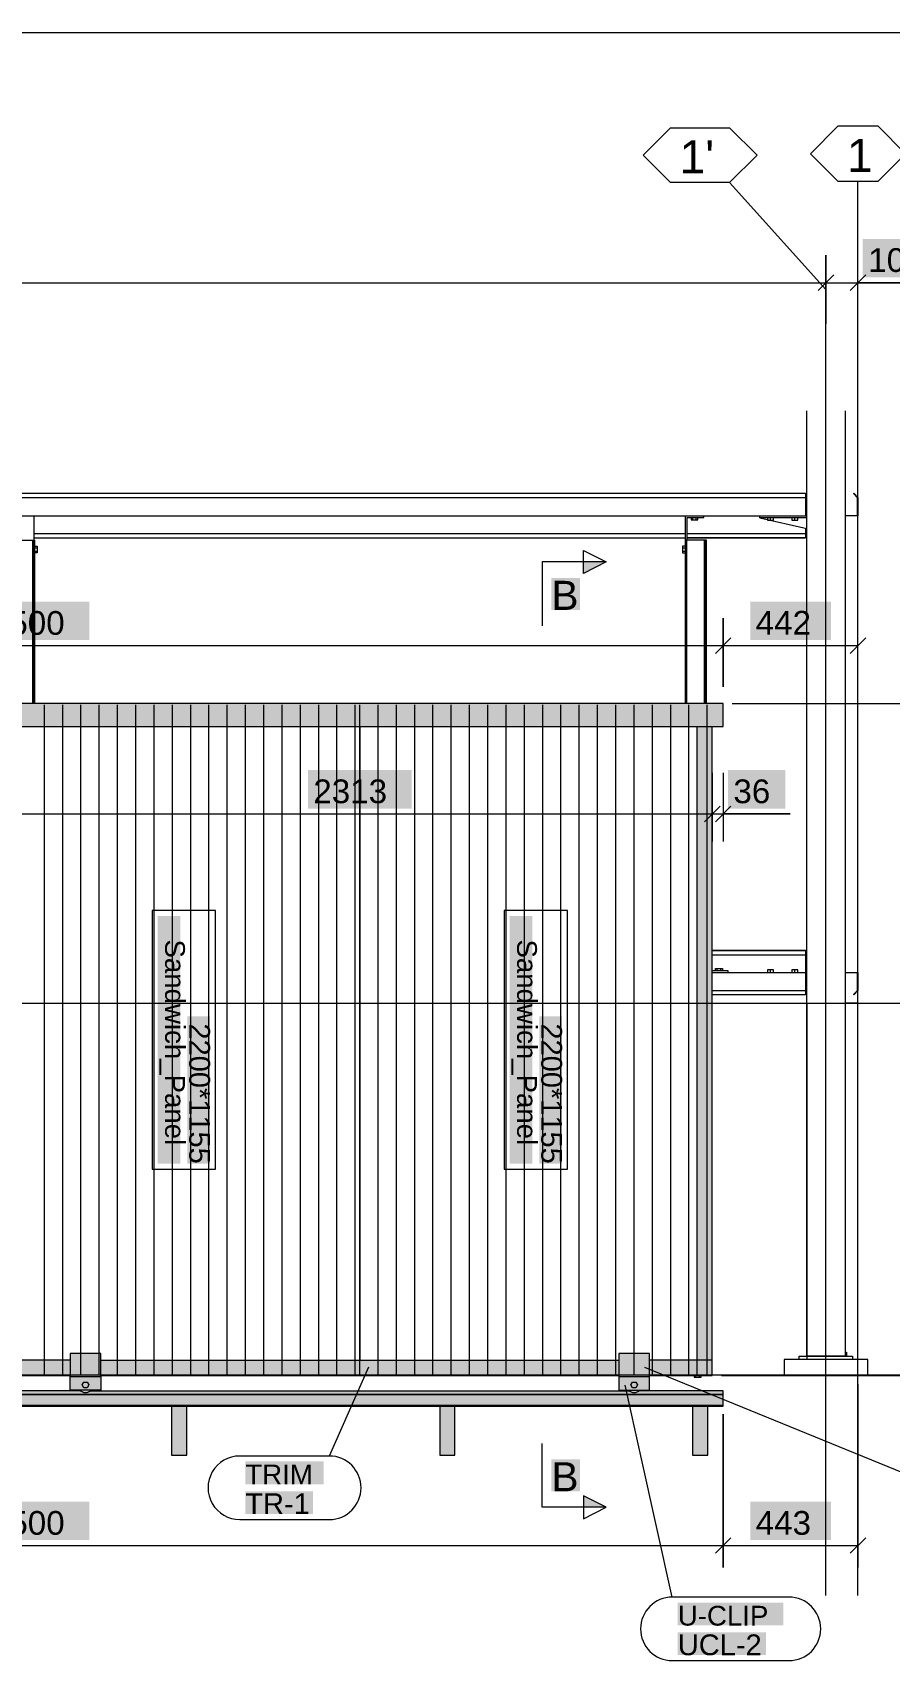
# Model space of a CAD drawing. Header units: inches. Extents: x 0.2 to 15.9, y 0.4 to 11.3.
# Drawn here: x 6.99 to 10.43, y 4.72 to 11.3 of the extents above; entities that cross this region are included whole.
import ezdxf

# ---------------------------------------------------------------- set-up
doc = ezdxf.new("R2010")
doc.units = ezdxf.units.IN
doc.header["$MEASUREMENT"] = 0
doc.layers.add('PDF_Geometry', color=7, linetype='Continuous')
doc.layers.add('PDF_Text', color=7, linetype='Continuous')
doc.layers.add('PDF_Solid Fills', color=7, linetype='Continuous', true_color=0xffffff)
doc.styles.add('PDF Arial', font='arial.ttf')

msp = doc.modelspace()

# ---------------------------------------------------------------- hatches: boundary and pattern name
at = {"layer": 'PDF_Solid Fills', "transparency": 33554559}
for color, points in [(256, [(10.65250526256833, 10.316674009785), (10.65250526256833, 10.47089452222945), (10.65250526256833, 10.47089452222945), (10.32831782801277, 10.47089452222945), (10.32831782801277, 10.47089452222945), (10.32831782801277, 10.316674009785), (10.32831782801277, 10.316674009785)]), (7, [(9.206334324818332, 9.126975504507223), (9.206334324818332, 9.172875330118332), (9.206334324818332, 9.172875330118332), (9.298131385318333, 9.172875330118332), (9.298131385318333, 9.172875330118332)]), (256, [(9.192152711373886, 8.98010098492389), (9.192152711373886, 9.108616351479446), (9.192152711373886, 9.108616351479446), (9.077818958262778, 9.108616351479446), (9.077818958262778, 9.108616351479446), (9.077818958262778, 8.98010098492389), (9.077818958262778, 8.98010098492389)]), (256, [(7.222300955790554, 8.858672539007223), (7.222300955790554, 9.012891756090557), (7.222300955790554, 9.012891756090557), (6.804737415540556, 9.012891756090557), (6.804737415540556, 9.012891756090557), (6.804737415540556, 8.858672539007223), (6.804737415540556, 8.858672539007223)]), (256, [(10.20033226415166, 8.858672539007223), (10.20033226415166, 9.012891756090557), (10.20033226415166, 9.012891756090557), (9.87614482959611, 9.012891756090557), (9.87614482959611, 9.012891756090557), (9.87614482959611, 8.858672539007223), (9.87614482959611, 8.858672539007223)]), (256, [(8.517256618873889, 8.182089886340558), (8.517256618873889, 8.33630910342389), (8.517256618873889, 8.33630910342389), (8.099694373984997, 8.33630910342389), (8.099694373984997, 8.33630910342389), (8.099694373984997, 8.182089886340558), (8.099694373984997, 8.182089886340558)]), (256, [(10.01752701806833, 8.182089886340558), (10.01752701806833, 8.33630910342389), (10.01752701806833, 8.33630910342389), (9.786714393846111, 8.33630910342389), (9.786714393846111, 8.33630910342389), (9.786714393846111, 8.182089886340558), (9.786714393846111, 8.182089886340558)]), (256, [(7.587859633512778, 7.749647828368335), (7.496062573012777, 7.749647828368335), (7.496062573012777, 7.749647828368335), (7.496066459096111, 6.754625258396112), (7.496066459096111, 6.754625258396112), (7.58786351959611, 6.754625258396112), (7.58786351959611, 6.754625258396112)]), (256, [(7.587859633512778, 7.749647828368335), (7.496062573012777, 7.749647828368335), (7.496062573012777, 7.749647828368335), (7.496066459096111, 6.754625258396112), (7.496066459096111, 6.754625258396112), (7.58786351959611, 6.754625258396112), (7.58786351959611, 6.754625258396112)]), (256, [(9.001537733151666, 7.749647828368335), (8.909740672651667, 7.749647828368335), (8.909740672651667, 7.749647828368335), (8.909744558735, 6.754625258396112), (8.909744558735, 6.754625258396112), (9.001541619234999, 6.754625258396112), (9.001541619234999, 6.754625258396112)]), (256, [(9.001537733151666, 7.749647828368335), (8.909740672651667, 7.749647828368335), (8.909740672651667, 7.749647828368335), (8.909744558735, 6.754625258396112), (8.909744558735, 6.754625258396112), (9.001541619234999, 6.754625258396112), (9.001541619234999, 6.754625258396112)]), (256, [(7.707198661957221, 7.346958919757224), (7.615401601457222, 7.346958919757224), (7.615401601457222, 7.346958919757224), (7.615402896818332, 6.754625258396112), (7.615402896818332, 6.754625258396112), (7.707199957318332, 6.754625258396112), (7.707199957318332, 6.754625258396112)]), (256, [(7.707198661957221, 7.346958919757224), (7.615401601457222, 7.346958919757224), (7.615401601457222, 7.346958919757224), (7.615402896818332, 6.754625258396112), (7.615402896818332, 6.754625258396112), (7.707199957318332, 6.754625258396112), (7.707199957318332, 6.754625258396112)]), (256, [(9.120875466234997, 7.346958919757224), (9.029078405735, 7.346958919757224), (9.029078405735, 7.346958919757224), (9.029080996457221, 6.754625258396112), (9.029080996457221, 6.754625258396112), (9.120878056957222, 6.754625258396112), (9.120878056957222, 6.754625258396112)]), (256, [(9.120875466234997, 7.346958919757224), (9.029078405735, 7.346958919757224), (9.029078405735, 7.346958919757224), (9.029080996457221, 6.754625258396112), (9.029080996457221, 6.754625258396112), (9.120878056957222, 6.754625258396112), (9.120878056957222, 6.754625258396112)]), (256, [(8.163832884040556, 5.466589414368335), (8.163832884040556, 5.558386474868335), (8.163832884040556, 5.558386474868335), (7.848549761762777, 5.558386474868335), (7.848549761762777, 5.558386474868335), (7.848549761762777, 5.466589414368335), (7.848549761762777, 5.466589414368335)]), (256, [(8.163832884040556, 5.466589414368335), (8.163832884040556, 5.558386474868335), (8.163832884040556, 5.558386474868335), (7.848549761762777, 5.558386474868335), (7.848549761762777, 5.558386474868335), (7.848549761762777, 5.466589414368335), (7.848549761762777, 5.466589414368335)]), (256, [(9.192152711373886, 5.438552618479445), (9.192152711373886, 5.567067985035001), (9.192152711373886, 5.567067985035001), (9.077818958262778, 5.567067985035001), (9.077818958262778, 5.567067985035001), (9.077818958262778, 5.438552618479445), (9.077818958262778, 5.438552618479445)]), (256, [(7.222300955790554, 5.242677178785001), (7.222300955790554, 5.396896395868335), (7.222300955790554, 5.396896395868335), (6.804737415540556, 5.396896395868335), (6.804737415540556, 5.396896395868335), (6.804737415540556, 5.242677178785001), (6.804737415540556, 5.242677178785001)]), (256, [(8.120534143540556, 5.347252976646112), (8.120534143540556, 5.439050037146112), (8.120534143540556, 5.439050037146112), (7.848549761762777, 5.439050037146112), (7.848549761762777, 5.439050037146112), (7.848549761762777, 5.347252976646112), (7.848549761762777, 5.347252976646112)]), (256, [(8.120534143540556, 5.347252976646112), (8.120534143540556, 5.439050037146112), (8.120534143540556, 5.439050037146112), (7.848549761762777, 5.439050037146112), (7.848549761762777, 5.439050037146112), (7.848549761762777, 5.347252976646112), (7.848549761762777, 5.347252976646112)]), (7, [(9.206334324818332, 5.374293639840557), (9.206334324818332, 5.420192170090556), (9.206334324818332, 5.420192170090556), (9.298131385318333, 5.374293639840557), (9.298131385318333, 5.374293639840557)]), (256, [(10.20033226415166, 5.242677178785001), (10.20033226415166, 5.396896395868335), (10.20033226415166, 5.396896395868335), (9.87614482959611, 5.396896395868335), (9.87614482959611, 5.396896395868335), (9.87614482959611, 5.242677178785001), (9.87614482959611, 5.242677178785001)]), (256, [(10.00962401992944, 4.899586539535001), (10.00962401992944, 4.991383600035002), (10.00962401992944, 4.991383600035002), (9.585464500901667, 4.991383600035002), (9.585464500901667, 4.991383600035002), (9.585464500901667, 4.899586539535001), (9.585464500901667, 4.899586539535001)]), (256, [(10.00962401992944, 4.899586539535001), (10.00962401992944, 4.991383600035002), (10.00962401992944, 4.991383600035002), (9.585464500901667, 4.991383600035002), (9.585464500901667, 4.991383600035002), (9.585464500901667, 4.899586539535001), (9.585464500901667, 4.899586539535001)]), (256, [(9.939162852290554, 4.780250101812779), (9.939162852290554, 4.872047162312779), (9.939162852290554, 4.872047162312779), (9.585464500901667, 4.872047162312779), (9.585464500901667, 4.872047162312779), (9.585464500901667, 4.780250101812779), (9.585464500901667, 4.780250101812779)]), (256, [(9.939162852290554, 4.780250101812779), (9.939162852290554, 4.872047162312779), (9.939162852290554, 4.872047162312779), (9.585464500901667, 4.872047162312779), (9.585464500901667, 4.872047162312779), (9.585464500901667, 4.780250101812779), (9.585464500901667, 4.780250101812779)])]:
    msp.add_hatch(color=color, dxfattribs=at).paths.add_polyline_path(points)
h = msp.add_hatch(color=7, dxfattribs=at)
h.paths.add_polyline_path([(10.18052360204055, 10.29464380336833), (10.180890189235, 10.29464509872944)], flags=0)
h.paths.add_polyline_path([(10.18052748812388, 10.29428239761562, 0.4152420500431994), (10.180890189235, 10.29464509872944)], flags=0)
h.paths.add_polyline_path([(10.18089018925018, 10.29464509872942, 0.4152421667422426), (10.18052748812389, 10.29500779984055)], flags=0)
h = msp.add_hatch(color=7, dxfattribs=at)
h.paths.add_polyline_path([(10.18052360204055, 10.29464380336833), (10.180890189235, 10.29464509872944)], flags=0)
h.paths.add_polyline_path([(10.18052748812388, 10.29428239761562, 0.4152420500431994), (10.180890189235, 10.29464509872944)], flags=0)
h.paths.add_polyline_path([(10.18089018925018, 10.29464509872942, 0.4152421667422426), (10.18052748812389, 10.29500779984055)], flags=0)
h = msp.add_hatch(color=7, dxfattribs=at)
h.paths.add_polyline_path([(9.767436829790554, 8.836641037229446), (9.767799530901666, 8.836638446507221)], flags=0)
h.paths.add_polyline_path([(9.767436829790604, 8.836275745424391, 0.4152421433044667), (9.767799530901666, 8.836638446507221)], flags=0)
h.paths.add_polyline_path([(9.767074128653308, 8.83663844650727, 0.4152420322408739), (9.767436829790554, 8.836275745396112)], flags=0)
h = msp.add_hatch(color=7, dxfattribs=at)
h.paths.add_polyline_path([(9.767436829790554, 8.836641037229446), (9.767799530901666, 8.836638446507221)], flags=0)
h.paths.add_polyline_path([(9.767436829790604, 8.836275745424391, 0.4152421433044667), (9.767799530901666, 8.836638446507221)], flags=0)
h.paths.add_polyline_path([(9.767074128653308, 8.83663844650727, 0.4152420322408739), (9.767436829790554, 8.836275745396112)], flags=0)
h = msp.add_hatch(color=7, dxfattribs=at)
h.paths.add_polyline_path([(10.30904026395722, 8.836641037229446), (10.30940296506833, 8.836638446507221)], flags=0)
h.paths.add_polyline_path([(10.30904026395729, 8.836275745434218, 0.415242062758937), (10.30940296506833, 8.836638446507221)], flags=0)
h.paths.add_polyline_path([(10.30867756282112, 8.836638446507267, 0.4152421294650911), (10.30904026395722, 8.836275745396112)], flags=0)
at = {"layer": 'PDF_Solid Fills', "true_color": 0xe4e4e4, "transparency": 33554559}
for points in [[(4.259601541540555, 8.51220748406278), (9.767436829790554, 8.51220748406278), (9.767436829790554, 8.51220748406278), (9.767436829790554, 8.60400454456278), (9.767436829790554, 8.60400454456278), (4.259601541540555, 8.60400454456278), (4.259601541540555, 8.60400454456278)], [(9.662482786485, 5.903939595590557), (9.722149709985, 5.903942186312779), (9.722149709985, 5.903942186312779), (9.723985236679445, 5.903942186312779), (9.723985236679445, 5.903942186312779), (9.723985236679445, 8.60033349117389), (9.723985236679445, 8.60033349117389), (9.662482786485, 8.60033349117389), (9.662482786485, 8.60033349117389)], [(7.268103629318333, 5.992066898062779), (7.145707548651667, 5.992066898062779), (7.145707548651667, 5.992066898062779), (7.145707548651667, 5.900269837562779), (7.145707548651667, 5.900269837562779), (7.268103629318333, 5.900269837562779), (7.268103629318333, 5.900269837562779)], [(9.471236967401666, 5.992066898062779), (9.348840886735, 5.992066898062779), (9.348840886735, 5.992066898062779), (9.348840886735, 5.900269837562779), (9.348840886735, 5.900269837562779), (9.471236967401666, 5.900269837562779), (9.471236967401666, 5.900269837562779)], [(9.723985236679445, 5.965444636507223), (6.892959279373889, 5.965444636507223), (6.892959279373889, 5.965444636507223), (6.892959279373889, 5.903942186312779), (6.892959279373889, 5.903942186312779), (9.723985236679445, 5.903942186312779), (9.723985236679445, 5.903942186312779)], [(7.145707548651667, 5.845191083118335), (7.268103629318333, 5.845191083118335), (7.268103629318333, 5.845191083118335), (7.268103629318333, 5.900269837562779), (7.268103629318333, 5.900269837562779), (7.145707548651667, 5.900269837562779), (7.145707548651667, 5.900269837562779)], [(9.348840886735, 5.845191083118335), (9.471236967401666, 5.845191083118335), (9.471236967401666, 5.845191083118335), (9.471236967401666, 5.900269837562779), (9.471236967401666, 5.900269837562779), (9.348840886735, 5.900269837562779), (9.348840886735, 5.900269837562779)], [(4.259601541540555, 5.828056046340557), (9.767436829790554, 5.828056046340557), (9.767436829790554, 5.828056046340557), (9.767436829790554, 5.842742850618335), (9.767436829790554, 5.842742850618335), (4.259601541540555, 5.842742850618335), (4.259601541540555, 5.842742850618335)], [(4.259601541540555, 5.780456706951667), (9.767436829790554, 5.780456706951667), (9.767436829790554, 5.780456706951667), (9.767436829790554, 5.828053455618334), (9.767436829790554, 5.828053455618334), (4.259601541540555, 5.828053455618334), (4.259601541540555, 5.828053455618334)], [(7.558182910457221, 5.819400443396112), (7.552062329207222, 5.819400443396112), (7.552062329207222, 5.819400443396112), (7.552062329207222, 5.583262589646112), (7.552062329207222, 5.583262589646112), (7.613261664901666, 5.583262589646112), (7.613261664901666, 5.583262589646112), (7.613261664901666, 5.794922004479445), (7.613261664901666, 5.794922004479445), (7.558182910457221, 5.794922004479445), (7.558182910457221, 5.794922004479445)], [(8.635270492901666, 5.819400443396112), (8.629151207012775, 5.819400443396112), (8.629151207012775, 5.819400443396112), (8.629151207012775, 5.583262589646112), (8.629151207012775, 5.583262589646112), (8.690349247346111, 5.583262589646112), (8.690349247346111, 5.583262589646112), (8.690349247346111, 5.794922004479445), (8.690349247346111, 5.794922004479445), (8.635270492901666, 5.794922004479445), (8.635270492901666, 5.794922004479445)], [(9.70011820820722, 5.794922004479445), (9.645040749123888, 5.794922004479445), (9.645040749123888, 5.794922004479445), (9.645040749123888, 5.583262589646112), (9.645040749123888, 5.583262589646112), (9.706238789457222, 5.583262589646112), (9.706238789457222, 5.583262589646112), (9.706238789457222, 5.819400443396112), (9.706238789457222, 5.819400443396112), (9.70011820820722, 5.819400443396112), (9.70011820820722, 5.819400443396112)]]:
    msp.add_hatch(color=254, dxfattribs=at).paths.add_polyline_path(points)
at = {"layer": 'PDF_Solid Fills', "transparency": 33554559}
h = msp.add_hatch(color=7, dxfattribs=at)
h.paths.add_polyline_path([(9.723985236679445, 8.16005838456278), (9.724353119235, 8.16005838456278)], flags=0)
h.paths.add_polyline_path([(9.723990418123925, 8.159695683472734, 0.4152420735717147), (9.724353119235, 8.16005838456278)], flags=0)
h.paths.add_polyline_path([(9.724353119208642, 8.160058384562825, 0.4152421338270801), (9.723990418123888, 8.16042108567389)], flags=0)
h = msp.add_hatch(color=7, dxfattribs=at)
h.paths.add_polyline_path([(9.723985236679445, 8.16005838456278), (9.724353119235, 8.16005838456278)], flags=0)
h.paths.add_polyline_path([(9.723990418123925, 8.159695683472734, 0.4152420735717147), (9.724353119235, 8.16005838456278)], flags=0)
h.paths.add_polyline_path([(9.724353119208642, 8.160058384562825, 0.4152421338270801), (9.723990418123888, 8.16042108567389)], flags=0)
h = msp.add_hatch(color=7, dxfattribs=at)
h.paths.add_polyline_path([(9.767436829790554, 5.220645677007223), (9.767799530901666, 5.220650858451667)], flags=0)
h.paths.add_polyline_path([(9.76743682979052, 5.221013559543486, 0.4152420887623238), (9.767074128679443, 5.220650858451667)], flags=0)
h.paths.add_polyline_path([(9.767799530903474, 5.220650858451664, 0.4152420855405298), (9.767436829790554, 5.221013559562779)], flags=0)
h = msp.add_hatch(color=7, dxfattribs=at)
h.paths.add_polyline_path([(9.767436829790554, 5.220645677007223), (9.767799530901666, 5.220650858451667)], flags=0)
h.paths.add_polyline_path([(9.76743682979052, 5.221013559543486, 0.4152420887623238), (9.767074128679443, 5.220650858451667)], flags=0)
h.paths.add_polyline_path([(9.767799530903474, 5.220650858451664, 0.4152420855405298), (9.767436829790554, 5.221013559562779)], flags=0)
h = msp.add_hatch(color=7, dxfattribs=at)
h.paths.add_polyline_path([(10.30904026395722, 5.220645677007223), (10.30940296506833, 5.220650858451667)], flags=0)
h.paths.add_polyline_path([(10.3090402639572, 5.221013559550627, 0.4152421212928448), (10.30867756284611, 5.220650858451667)], flags=0)
h.paths.add_polyline_path([(10.30940296507398, 5.220650858451658, 0.4152420933605606), (10.30904026395722, 5.221013559562779)], flags=0)

# ---------------------------------------------------------------- linework, layer by layer
at = {"layer": 'PDF_Geometry', "lineweight": 9}
for points in [[(0.3936978358333333, 0.3937011275000013), (15.81563249777777, 0.3937011275000013), (15.81563249777777, 11.29921678583333), (0.3936978358333333, 11.29921678583333)], [(10.38983193645722, 10.92336156761833), (10.22824859145722, 10.92336156761833), (10.11809108256833, 10.81321701234055), (10.22824859145722, 10.70305950345167), (10.38983193645722, 10.70305950345167), (10.49998944534611, 10.81321701234055)], [(10.18052748812389, 10.40480260761833), (10.18052748812389, 10.12940883539611)], [(10.14936109979055, 10.26349166400722), (10.21168092284611, 10.32579853345167)], [(9.206338210901666, 9.126980685951668), (9.206338210901666, 9.218769974285001), (9.298127499235, 9.172875330118332)], [(9.767436829790554, 8.946795955396112), (9.767436829790554, 8.67140218317389)], [(9.736283395068334, 8.805485011785002), (9.798590264512775, 8.867791881229445)], [(8.30847161034611, 8.512202302618334), (8.30847161034611, 5.965444636507223)], [(9.723990418123888, 8.049900875673888), (9.723990418123888, 8.325294647896111)], [(9.692824029790556, 8.128904949840557), (9.75514385284611, 8.191211819285002)], [(10.03680717284611, 8.16005838456278), (9.767436829790554, 8.16005838456278)], [(7.474038843401666, 6.732596347340557), (7.729237935901666, 6.732596347340557), (7.729237935901666, 7.771683216229446), (7.474038843401666, 7.771683216229446)], [(8.887718238401664, 6.732596347340557), (9.142904377290556, 6.732596347340557), (9.142904377290556, 7.771683216229446), (8.887718238401664, 7.771683216229446)], [(7.268102333957221, 5.992064307340557), (7.145703662568333, 5.992064307340557), (7.145703662568333, 5.900275019007223), (7.268102333957221, 5.900275019007223)], [(9.348840886735, 5.992064307340557), (9.348840886735, 5.900275019007223), (9.471239558123889, 5.900275019007223), (9.471239558123889, 5.992064307340557)], [(10.01222121895722, 5.906389123451668), (10.34880785006833, 5.906389123451668), (10.34880785006833, 5.967581982340557), (10.01222121895722, 5.967581982340557)], [(7.220329416179444, 5.865999764007224), (7.213619445623888, 5.854367421229445), (7.200186550901666, 5.854367421229445), (7.193476580346111, 5.865999764007224), (7.200186550901666, 5.877632106785001), (7.213619445623888, 5.877632106785001)], [(9.423466640346112, 5.865999764007224), (9.416756669790553, 5.854367421229445), (9.403323775068333, 5.854367421229445), (9.396613804512777, 5.865999764007224), (9.403323775068333, 5.877632106785001), (9.416756669790553, 5.877632106785001)], [(9.767436829790554, 5.828058637062779), (4.259600246179444, 5.828058637062779)], [(9.767436829790554, 5.132514488451668), (9.767436829790554, 5.748057134840557)], [(9.206338210901666, 5.32839899567389), (9.298127499235, 5.374293639840557), (9.206338210901666, 5.420188284007223)], [(9.736283395068334, 5.189484470118335), (9.798590264512775, 5.25180429317389)]]:
    msp.add_lwpolyline(points, close=True, dxfattribs=at)
for points in [[(10.18052748812389, 5.01957195317389), (10.18052748812389, 10.26798656706278), (9.793473588123886, 10.69730810011833), (9.555878453123889, 10.69730810011833), (9.445720944235, 10.80746560900722), (9.555878453123889, 10.91762311789611), (9.793473588123886, 10.91762311789611), (9.903631097012777, 10.80746560900722), (9.793473588123886, 10.69730810011833)], [(10.30904026395722, 5.01957195317389), (10.30904026395722, 10.70305950345167)], [(10.30904026395722, 10.12940883539611), (10.30904026395722, 10.40480260761833)], [(10.34019369867944, 10.32579853345167), (10.277886829235, 10.26349166400722)], [(2.847760263957222, 10.29464509872944), (10.18052748812389, 10.29464509872944), (10.30904026395722, 10.29464509872944), (10.67178023590166, 10.29464509872944), (10.30904026395722, 10.29464509872944)], [(10.30904026395722, 10.29464380336833), (10.30940296506833, 10.29464509872944)], [(10.257018561735, 9.779816778729446), (10.257018561735, 5.982271377340556), (10.10402346090166, 5.982271377340556), (10.10402346090166, 9.779816778729446)], [(2.948733662568333, 9.357995386507223), (2.948733662568333, 9.448748385951667), (10.09790935645722, 9.448709525118336), (10.09790935645722, 9.357969479285002), (10.10402346090166, 9.357969479285002)], [(2.948733662568333, 9.431442361507221), (10.09790935645722, 9.43140350067389)], [(10.257018561735, 9.359795938451668), (10.30720085117944, 9.359795938451668), (10.30720085117944, 9.430639237618335), (10.29043887840166, 9.447414164007224), (10.29173423951277, 9.448709525118336), (10.30904026395722, 9.43140350067389), (10.30904026395722, 9.357969479285002), (10.257018561735, 9.357969479285002)], [(2.948733662568333, 9.357969479285002), (2.948733662568333, 9.357995386507223), (10.09790935645722, 9.357969479285002)], [(7.000662078957221, 9.260053132896111), (7.000662078957221, 9.357982432896112)], [(9.616281141735, 9.260053132896111), (9.616281141735, 9.357982432896112)], [(9.622395246179442, 9.260053132896111), (9.622395246179442, 9.351855374840557), (9.68971516312389, 9.351855374840557), (9.68971516312389, 9.357982432896112)], [(9.639571734512778, 9.351855374840557), (9.639571734512778, 9.342062444840558), (9.66642457034611, 9.342062444840558), (9.66642457034611, 9.351855374840557)], [(9.646281705068333, 9.342062444840558), (9.646281705068333, 9.351855374840557)], [(9.659714599790554, 9.342062444840558), (9.659714599790554, 9.351855374840557)], [(9.914926645901666, 9.350624781785001), (9.914926645901666, 9.357969479285002)], [(10.10402346090166, 9.350624781785001), (9.914926645901666, 9.350624781785001), (10.10402346090166, 9.30664727206278)], [(9.946131895068334, 9.350624781785001), (9.946131895068334, 9.340831851785001), (9.969396580623888, 9.340831851785001), (9.969396580623888, 9.350624781785001)], [(9.957764237846108, 9.340831851785001), (9.957764237846108, 9.350624781785001)], [(10.04404824145722, 9.350624781785001), (10.04404824145722, 9.340831851785001), (10.06731292701277, 9.340831851785001), (10.06731292701277, 9.350624781785001)], [(10.055680584235, 9.340831851785001), (10.055680584235, 9.350624781785001)], [(10.09790935645722, 9.359795938451668), (10.10402346090166, 9.359795938451668)], [(7.000662078957221, 9.287139133729445), (9.616281141735, 9.287126180118333)], [(10.09790935645722, 9.308072169285001), (10.09790935645722, 9.269055892618335), (9.622395246179442, 9.269055892618335)], [(9.622395246179442, 9.287126180118333), (10.09790935645722, 9.287126180118333)], [(6.91682630784611, 8.60400454456278), (6.91682630784611, 9.260053132896111), (6.997669794790555, 9.260053132896111)], [(6.995156794234999, 8.60400454456278), (6.995156794234999, 9.260053132896111)], [(6.996439201734999, 8.60400454456278), (6.996439201734999, 9.260053132896111)], [(6.997669794790555, 8.60400454456278), (6.997669794790555, 9.260053132896111), (6.998835619790556, 9.260053132896111)], [(6.998835619790556, 8.60400454456278), (6.998835619790556, 9.260053132896111), (6.999884862290555, 9.260053132896111)], [(6.999884862290555, 8.60400454456278), (6.999884862290555, 9.260053132896111), (7.000791615068332, 9.260053132896111)], [(7.000662078957221, 9.270364207340556), (9.616281141735, 9.270351253729446)], [(7.000662078957221, 9.269068846229446), (9.616281141735, 9.269055892618335)], [(7.000791615068332, 8.60400454456278), (7.000791615068332, 9.260053132896111), (7.001517017290555, 9.260053132896111)], [(7.001517017290555, 8.60400454456278), (7.001517017290555, 9.260053132896111), (7.002061068957222, 9.260053132896111)], [(7.002061068957222, 8.60400454456278), (7.002061068957222, 9.260053132896111), (7.002397862846111, 9.260053132896111)], [(7.002501491734999, 8.60400454456278), (7.002501491734999, 9.260053132896111), (7.002397862846111, 9.260053132896111), (7.002397862846111, 8.60400454456278)], [(7.002501491734999, 9.236762540118335), (7.012294421734999, 9.236762540118335), (7.012294421734999, 9.209909704285002), (7.002501491734999, 9.209909704285002)], [(7.002501491734999, 9.23005256956278), (7.012294421734999, 9.23005256956278)], [(7.002501491734999, 9.216632628451668), (7.012294421734999, 9.216632628451668)], [(9.614441728957221, 9.236762540118335), (9.604648798957221, 9.236762540118335), (9.604648798957221, 9.209909704285002), (9.614441728957221, 9.209909704285002)], [(9.604648798957221, 9.23005256956278), (9.614441728957221, 9.23005256956278)], [(9.604648798957221, 9.216632628451668), (9.614441728957221, 9.216632628451668)], [(9.700116912846111, 8.60400454456278), (9.700116912846111, 9.260053132896111), (9.619273425901666, 9.260053132896111), (9.618107600901666, 9.260053132896111), (9.617058358401666, 9.260053132896111), (9.616164559235, 9.260053132896111), (9.615426203401666, 9.260053132896111), (9.614882151735, 9.260053132896111), (9.614558311457222, 9.260053132896111), (9.614441728957221, 9.260053132896111), (9.614441728957221, 8.60400454456278)], [(9.614558311457222, 9.260053132896111), (9.614558311457222, 8.60400454456278)], [(9.614882151735, 9.260053132896111), (9.614882151735, 8.60400454456278)], [(9.615426203401666, 9.260053132896111), (9.615426203401666, 8.60400454456278)], [(9.616164559235, 9.260053132896111), (9.616164559235, 8.60400454456278)], [(9.617058358401666, 9.260053132896111), (9.617058358401666, 8.60400454456278)], [(9.618107600901666, 9.260053132896111), (9.618107600901666, 8.60400454456278)], [(9.619273425901666, 9.260053132896111), (9.619273425901666, 8.60400454456278)], [(9.62050401895722, 8.60400454456278), (9.62050401895722, 9.260053132896111)], [(9.621786426457222, 8.60400454456278), (9.621786426457222, 9.260053132896111)], [(9.622395246179442, 9.270351253729446), (10.09790935645722, 9.270351253729446)], [(9.69277221534611, 8.60400454456278), (9.69277221534611, 9.260053132896111)], [(9.69405462284611, 8.60400454456278), (9.69405462284611, 9.260053132896111)], [(9.695285215901666, 8.60400454456278), (9.695285215901666, 9.260053132896111)], [(9.696451040901666, 8.60400454456278), (9.696451040901666, 9.260053132896111)], [(9.697500283401666, 8.60400454456278), (9.697500283401666, 9.260053132896111)], [(9.698394082568333, 8.60400454456278), (9.698394082568333, 9.260053132896111)], [(9.699132438401666, 8.60400454456278), (9.699132438401666, 9.260053132896111)], [(9.699676490068333, 8.60400454456278), (9.699676490068333, 9.260053132896111)], [(9.700013283957222, 8.60400454456278), (9.700013283957222, 9.260053132896111)], [(9.298127499235, 9.172875330118332), (9.041101947568333, 9.172875330118332), (9.041101947568333, 8.915836824840557)], [(10.30904026395722, 8.67140218317389), (10.30904026395722, 8.946795955396112)], [(2.847760263957222, 8.836638446507221), (4.259600246179444, 8.836638446507221), (9.767436829790554, 8.836638446507221), (10.30904026395722, 8.836638446507221)], [(10.34019369867944, 8.867791881229445), (10.277886829235, 8.805485011785002)], [(4.259600246179444, 8.60400454456278), (4.259600246179444, 8.512202302618334), (9.767436829790554, 8.512202302618334), (9.767436829790554, 8.60400454456278), (4.259600246179444, 8.60400454456278), (3.337963769235001, 8.60400454456278), (3.337963769235001, 8.523161057618333), (3.337963769235001, 8.521995232618336), (3.337963769235001, 8.520945990118335), (3.337963769235001, 8.520039237340557), (3.337963769235001, 8.519313835118332), (3.337963769235001, 8.518769783451669), (3.337963769235001, 8.518432989562779), (3.337963769235001, 8.51832936067389), (4.259600246179444, 8.51832936067389)], [(7.041673211735, 5.905780303729446), (7.041673211735, 8.598499259840558)], [(7.115107233123888, 5.905780303729446), (7.115107233123888, 8.598499259840558)], [(7.188541254512777, 5.905780303729446), (7.188541254512777, 8.598499259840558)], [(7.261988229512777, 5.905780303729446), (7.261988229512777, 8.598499259840558)], [(7.335422250901666, 5.905780303729446), (7.335422250901666, 8.598499259840558)], [(7.408856272290554, 5.905780303729446), (7.408856272290554, 8.598499259840558)], [(7.482303247290555, 5.905780303729446), (7.482303247290555, 8.598499259840558)], [(7.555737268679443, 5.905780303729446), (7.555737268679443, 8.598499259840558)], [(7.629171290068333, 5.905780303729446), (7.629171290068333, 8.598499259840558)], [(7.702618265068332, 5.905780303729446), (7.702618265068332, 8.598499259840558)], [(7.776052286457222, 5.905780303729446), (7.776052286457222, 8.598499259840558)], [(7.849486307846111, 5.905780303729446), (7.849486307846111, 8.598499259840558)], [(7.922920329234999, 5.905780303729446), (7.922920329234999, 8.598499259840558)], [(7.996367304234999, 5.905780303729446), (7.996367304234999, 8.598499259840558)], [(8.069801325623889, 5.905780303729446), (8.069801325623889, 8.598499259840558)], [(8.143235347012777, 5.905780303729446), (8.143235347012777, 8.598499259840558)], [(8.216682322012778, 5.905780303729446), (8.216682322012778, 8.598499259840558)], [(8.290116343401666, 5.905780303729446), (8.290116343401666, 8.598499259840558)], [(8.30847161034611, 5.905780303729446), (8.30847161034611, 8.598499259840558)], [(8.381905631735, 5.905780303729446), (8.381905631735, 8.598499259840558)], [(8.455352606735, 5.905780303729446), (8.455352606735, 8.598499259840558)], [(8.528786628123889, 5.905780303729446), (8.528786628123889, 8.598499259840558)], [(8.602220649512777, 5.905780303729446), (8.602220649512777, 8.598499259840558)], [(8.675667624512778, 5.905780303729446), (8.675667624512778, 8.598499259840558)], [(8.749101645901664, 5.905780303729446), (8.749101645901664, 8.598499259840558)], [(8.822535667290555, 5.905780303729446), (8.822535667290555, 8.598499259840558)], [(8.895969688679443, 5.905780303729446), (8.895969688679443, 8.598499259840558)], [(8.969416663679445, 5.905780303729446), (8.969416663679445, 8.598499259840558)], [(9.042850685068332, 5.905780303729446), (9.042850685068332, 8.598499259840558)], [(9.116284706457222, 5.905780303729446), (9.116284706457222, 8.598499259840558)], [(9.189731681457221, 5.905780303729446), (9.189731681457221, 8.598499259840558)], [(9.26316570284611, 5.905780303729446), (9.26316570284611, 8.598499259840558)], [(9.336599724235, 5.905780303729446), (9.336599724235, 8.598499259840558)], [(9.410046699235, 5.905780303729446), (9.410046699235, 8.598499259840558)], [(9.483480720623888, 5.905780303729446), (9.483480720623888, 8.598499259840558)], [(9.556914742012777, 5.905780303729446), (9.556914742012777, 8.598499259840558)], [(9.630348763401665, 5.905780303729446), (9.630348763401665, 8.598499259840558)], [(9.703795738401666, 5.905780303729446), (9.703795738401666, 8.598499259840558)], [(9.804160317290556, 8.60400454456278), (10.76083631229055, 8.60400454456278)], [(9.662486672568331, 8.512202302618334), (9.662486672568331, 5.903940890951668), (9.723990418123888, 5.903940890951668), (9.723990418123888, 8.512202302618334)], [(9.767436829790554, 8.325294647896111), (9.767436829790554, 8.049900875673888)], [(4.259600246179444, 8.16005838456278), (6.892965756179444, 8.16005838456278), (9.723990418123888, 8.16005838456278), (9.767436829790554, 8.16005838456278), (9.767799530901666, 8.16005838456278)], [(9.798590264512775, 8.191211819285002), (9.736283395068334, 8.128904949840557)], [(9.723990418123888, 7.612768315118334), (10.09790935645722, 7.612768315118334), (10.09790935645722, 7.433114682618334), (9.723990418123888, 7.433114682618334)], [(9.723990418123888, 7.611472954007223), (10.09790935645722, 7.611472954007223)], [(9.723990418123888, 7.594698027618335), (10.09790935645722, 7.594698027618335)], [(1.587322088401666, 7.399629597896112), (1.477164579512777, 7.509787106785001), (0.8628395725683333, 7.509787106785001), (0.7526820636794458, 7.399629597896112), (0.8628395725683333, 7.289472089007223), (1.477164579512777, 7.289472089007223), (1.587322088401666, 7.399629597896112), (11.51489192229055, 7.399629597896112)], [(9.787631509512776, 7.523854728451667), (9.787631509512776, 7.529981786507224), (9.723990418123888, 7.529981786507224)], [(9.723990418123888, 7.523854728451667), (10.09790935645722, 7.523854728451667), (10.10402346090166, 7.523854728451667)], [(9.737488080901667, 7.529981786507224), (9.737488080901667, 7.539761762896112), (9.764340916735, 7.539761762896112), (9.764340916735, 7.529981786507224)], [(9.744198051457222, 7.529981786507224), (9.744198051457222, 7.539761762896112)], [(9.757630946179445, 7.529981786507224), (9.757630946179445, 7.539761762896112)], [(9.969396580623888, 7.523854728451667), (9.969396580623888, 7.533647658451668), (9.946131895068334, 7.533647658451668), (9.946131895068334, 7.523854728451667)], [(9.957764237846108, 7.523854728451667), (9.957764237846108, 7.533647658451668)], [(10.06731292701277, 7.523854728451667), (10.06731292701277, 7.533647658451668), (10.04404824145722, 7.533647658451668), (10.04404824145722, 7.523854728451667)], [(10.055680584235, 7.523854728451667), (10.055680584235, 7.533647658451668)], [(10.09790935645722, 7.52201531567389), (10.10402346090166, 7.52201531567389)], [(10.09790935645722, 7.51467061817389), (10.10402346090166, 7.51467061817389)], [(10.257018561735, 7.523854728451667), (10.30904026395722, 7.523854728451667), (10.30904026395722, 7.450420707062779), (10.29173423951277, 7.433114682618334), (10.29043887840166, 7.434410043729446), (10.30720085117944, 7.451184970118334), (10.30720085117944, 7.52201531567389), (10.257018561735, 7.52201531567389)], [(9.723990418123888, 7.450420707062779), (10.09790935645722, 7.450420707062779)], [(10.09790935645722, 7.472118005673889), (10.10402346090166, 7.470693108451667)], [(9.723990418123888, 7.399629597896112), (10.10402346090166, 7.399629597896112), (10.10402346090166, 5.967581982340557)], [(10.30904026395722, 5.967581982340557), (10.30904026395722, 7.399629597896112), (10.257018561735, 7.399629597896112)], [(1.587322088401666, 5.906389123451668), (1.477164579512777, 6.016546632340557), (1.190086650068332, 6.016546632340557), (1.079929141179444, 5.906389123451668), (1.190086650068332, 5.796231614562779), (1.477164579512777, 5.796231614562779), (1.587322088401666, 5.906389123451668), (11.51489192229055, 5.906389123451668)], [(10.257018561735, 5.998191365396112), (10.26292540840166, 5.998191365396112), (10.26292540840166, 5.982271377340556)], [(7.145703662568333, 5.965444636507223), (6.892952802568332, 5.965444636507223), (6.892952802568332, 5.903940890951668), (7.145703662568333, 5.903940890951668)], [(7.268102333957221, 5.965444636507223), (9.348840886735, 5.965444636507223)], [(9.471239558123889, 5.903940890951668), (9.723990418123888, 5.903940890951668), (9.723990418123888, 5.965444636507223), (9.471239558123889, 5.965444636507223)], [(10.07342703145722, 5.967581982340557), (10.07342703145722, 5.982271377340556), (10.28761499117944, 5.982271377340556), (10.28761499117944, 5.967581982340557)], [(7.268102333957221, 5.900275019007223), (7.268102333957221, 5.845196264562779), (7.145703662568333, 5.845196264562779), (7.145703662568333, 5.900275019007223)], [(7.268102333957221, 5.903940890951668), (9.348840886735, 5.903940890951668)], [(9.348840886735, 5.900275019007223), (9.348840886735, 5.845196264562779), (9.471239558123889, 5.845196264562779), (9.471239558123889, 5.900275019007223)], [(9.651812897012778, 5.903940890951668), (9.651812897012778, 5.896596193451668), (9.678665732846111, 5.896596193451668), (9.678665732846111, 5.903940890951668)], [(9.658522867568333, 5.896596193451668), (9.658522867568333, 5.903940890951668)], [(9.671955762290555, 5.896596193451668), (9.671955762290555, 5.903940890951668)], [(9.723990418123888, 5.906389123451668), (10.01222121895722, 5.906389123451668)], [(9.760700952012778, 5.903940890951668), (10.76083631229055, 5.903940890951668)], [(10.30904026395722, 5.869665635951668), (10.30904026395722, 5.132514488451668)], [(7.187686316179444, 5.842748032062779), (4.259600246179444, 5.842748032062779), (4.259600246179444, 5.828058637062779), (4.259600246179444, 5.780454116229446), (9.767436829790554, 5.780454116229446), (9.767436829790554, 5.828058637062779), (9.767436829790554, 5.842748032062779), (9.429256904512778, 5.842748032062779)], [(7.22611968034611, 5.842748032062779), (9.39082354034611, 5.842748032062779)], [(4.259600246179444, 5.784780622340557), (9.767436829790554, 5.784780622340557)], [(7.552058443123888, 5.780454116229446), (7.552058443123888, 5.583261294285001), (7.613264255623889, 5.583261294285001), (7.613264255623889, 5.780454116229446)], [(8.629151207012775, 5.780454116229446), (8.629151207012775, 5.583261294285001), (8.690344065901664, 5.583261294285001), (8.690344065901664, 5.780454116229446)], [(9.645038158401666, 5.780454116229446), (9.645038158401666, 5.583261294285001), (9.706243970901665, 5.583261294285001), (9.706243970901665, 5.780454116229446)], [(9.298127499235, 5.374293639840557), (9.041101947568333, 5.374293639840557), (9.041101947568333, 5.631332145118334)], [(2.847760263957222, 5.220650858451667), (4.259600246179444, 5.220650858451667), (9.767436829790554, 5.220650858451667), (10.30904026395722, 5.220650858451667)], [(10.34019369867944, 5.25180429317389), (10.277886829235, 5.189484470118335)]]:
    msp.add_lwpolyline(points, dxfattribs=at)
for points in [[(8.342759818957221, 5.936752387896112), (8.185865681179443, 5.580411499840557), (7.826519555346111, 5.580411499840557, 1.000014243147559), (7.826519555346111, 5.325225360951668), (8.185865681179443, 5.325225360951668, 0.9999993779247022), (8.185865681179571, 5.580411658585568)], [(10.65645611395722, 5.445059217340557, 0.9999885450693023), (10.65645611395722, 5.189860124840556), (11.12467734117944, 5.189860124840556, 1.00006840055216), (11.12467734117944, 5.445059217340557), (10.65645611395722, 5.445059217340557), (9.452417961179444, 5.936545130118335)], [(9.563430408401667, 5.013418987896113, 0.9999560526060943), (9.563430408401667, 4.758219895396113), (10.03165163562389, 4.758219895396113, 0.9999709202950274), (10.03165163562389, 5.013418987896113), (9.563430408401667, 5.013418987896113), (9.373439794234997, 5.86502824317389)], [(7.184577449512811, 5.845066728451699, 0.2070809807406175), (7.206909475068332, 5.835403334562533, 0.2071821960743821), (7.229228547012777, 5.845066728451667)], [(9.387714673679323, 5.845066728451555, 0.2070235152661452), (9.410033745623888, 5.835403334562837, 0.2070809807314976), (9.432365771179445, 5.845066728451667)]]:
    msp.add_lwpolyline(points, format="xyb", dxfattribs=at)
for points in [[(10.18015183340166, 10.29464509872944), (10.18015183340166, 10.29485235650722), (10.18032023034611, 10.29500779984055), (10.18052748812389, 10.29500779984055)], [(10.18015183340166, 10.29464509872944), (10.18015183340166, 10.29485235650722), (10.18032023034611, 10.29500779984055), (10.18052748812389, 10.29500779984055)], [(10.18052748812389, 10.29428239761833), (10.18032023034611, 10.29428239761833), (10.18015183340166, 10.29443784095167), (10.18015183340166, 10.29464509872944)], [(10.18052748812389, 10.29428239761833), (10.18032023034611, 10.29428239761833), (10.18015183340166, 10.29443784095167), (10.18015183340166, 10.29464509872944)], [(10.30867756284611, 10.29464509872944), (10.30867756284611, 10.29485235650722), (10.30883300617944, 10.29500779984055), (10.30904026395722, 10.29500779984055)], [(10.30904026395722, 10.29428239761833), (10.30883300617944, 10.29428239761833), (10.30867756284611, 10.29443784095167), (10.30867756284611, 10.29464509872944)], [(10.30904026395722, 10.29500779984055), (10.309247521735, 10.29500779984055), (10.30940296506833, 10.29485235650722), (10.30940296506833, 10.29464509872944)], [(10.30940296506833, 10.29464509872944), (10.30940296506833, 10.29443784095167), (10.309247521735, 10.29428239761833), (10.30904026395722, 10.29428239761833)], [(9.767074128679443, 8.836638446507221), (9.767074128679443, 8.836845704285002), (9.767229572012777, 8.837014101229446), (9.767436829790554, 8.837014101229446)], [(9.767074128679443, 8.836638446507221), (9.767074128679443, 8.836845704285002), (9.767229572012777, 8.837014101229446), (9.767436829790554, 8.837014101229446)], [(9.767436829790554, 8.837014101229446), (9.767644087568334, 8.837014101229446), (9.767799530901666, 8.836845704285002), (9.767799530901666, 8.836638446507221)], [(9.767436829790554, 8.837014101229446), (9.767644087568334, 8.837014101229446), (9.767799530901666, 8.836845704285002), (9.767799530901666, 8.836638446507221)], [(10.30867756284611, 8.836638446507221), (10.30867756284611, 8.836845704285002), (10.30883300617944, 8.837014101229446), (10.30904026395722, 8.837014101229446)], [(10.30904026395722, 8.837014101229446), (10.309247521735, 8.837014101229446), (10.30940296506833, 8.836845704285002), (10.30940296506833, 8.836638446507221)], [(9.723614763401667, 8.16005838456278), (9.723614763401667, 8.160265642340557), (9.72378316034611, 8.16042108567389), (9.723990418123888, 8.16042108567389)], [(9.723614763401667, 8.16005838456278), (9.723614763401667, 8.160265642340557), (9.72378316034611, 8.16042108567389), (9.723990418123888, 8.16042108567389)], [(9.723990418123888, 8.15969568345167), (9.72378316034611, 8.15969568345167), (9.723614763401667, 8.159851126785002), (9.723614763401667, 8.16005838456278)], [(9.723990418123888, 8.15969568345167), (9.72378316034611, 8.15969568345167), (9.723614763401667, 8.159851126785002), (9.723614763401667, 8.16005838456278)], [(9.767074128679443, 8.16005838456278), (9.767074128679443, 8.160265642340557), (9.767229572012777, 8.16042108567389), (9.767436829790554, 8.16042108567389)], [(9.767436829790554, 8.15969568345167), (9.767229572012777, 8.15969568345167), (9.767074128679443, 8.159851126785002), (9.767074128679443, 8.16005838456278)], [(9.767436829790554, 8.16042108567389), (9.767644087568334, 8.16042108567389), (9.767799530901666, 8.160265642340557), (9.767799530901666, 8.16005838456278)], [(9.767799530901666, 8.16005838456278), (9.767799530901666, 8.159851126785002), (9.767644087568334, 8.15969568345167), (9.767436829790554, 8.15969568345167)], [(9.767436829790554, 5.220275203729446), (9.767229572012777, 5.220275203729446), (9.767074128679443, 5.22044360067389), (9.767074128679443, 5.220650858451667)], [(9.767436829790554, 5.220275203729446), (9.767229572012777, 5.220275203729446), (9.767074128679443, 5.22044360067389), (9.767074128679443, 5.220650858451667)], [(9.767799530901666, 5.220650858451667), (9.767799530901666, 5.22044360067389), (9.767644087568334, 5.220275203729446), (9.767436829790554, 5.220275203729446)], [(9.767799530901666, 5.220650858451667), (9.767799530901666, 5.22044360067389), (9.767644087568334, 5.220275203729446), (9.767436829790554, 5.220275203729446)], [(10.30904026395722, 5.220275203729446), (10.30883300617944, 5.220275203729446), (10.30867756284611, 5.22044360067389), (10.30867756284611, 5.220650858451667)], [(10.30940296506833, 5.220650858451667), (10.30940296506833, 5.22044360067389), (10.309247521735, 5.220275203729446), (10.30904026395722, 5.220275203729446)]]:
    msp.add_open_spline(points, degree=3, dxfattribs=at)

# ---------------------------------------------------------------- texts
at = {"layer": 'PDF_Text', "attachment_point": 7, "style": 'PDF Arial'}
for s, insert, char_height in [("1'", (9.592591318662777, 10.73402434654972), 0.1329485021381293), ('1', (10.264970420895, 10.73977287418139), 0.1329485021381293), ('105', (10.35034901890389, 10.33670849219861), 0.0953208677625868), ('B', (9.07781841421111, 8.980100557454723), 0.1168515151307508), ('4500', (6.826769176390556, 8.878706425554723), 0.0953208677625868), ('442', (9.8981758779975, 8.880703872388057), 0.0953208677625868), ('2313', (8.121725383525554, 8.20212322883639), 0.0953208677625868), ('36', (9.808745286804166, 8.20212322883639), 0.0953208677625868), ('TRIM', (7.848549152943054, 5.466589336646667), 0.0794371472881402), ('B', (9.07781841421111, 5.438551996706111), 0.1168515151307508), ('TR-1', (7.848549152943054, 5.347252911878056), 0.0834706664979384), ('4500', (6.826769176390556, 5.262711000564444), 0.0953208677625868), ('443', (9.8981758779975, 5.262711000564444), 0.0953208677625868), ('U-CLIP', (9.585464980185279, 4.897921404641111), 0.0794371472881402), ('UCL-2', (9.585464980185279, 4.778850295735278), 0.0834706664979384)]:
    msp.add_mtext(s, dxfattribs=dict(at, insert=insert, char_height=char_height))
for s, insert, char_height, rotation in [('Sandwich_Panel', (7.503520559033463, 7.65584145496141), 0.0794371472881402, 270.00022918311805), ('Sandwich_Panel', (8.917197972130962, 7.65584145496141), 0.0794371472881402, 270.00022918311805), ('2200*1155', (7.622307324772759, 7.318659823427154), 0.0834706664979384, 270.000229183118), ('2200*1155', (9.035984750823872, 7.318659823427154), 0.0834706664979384, 270.00022918311794)]:
    msp.add_mtext(s, dxfattribs=dict(at, insert=insert, char_height=char_height, rotation=rotation))

doc.saveas('drawing.dxf')
